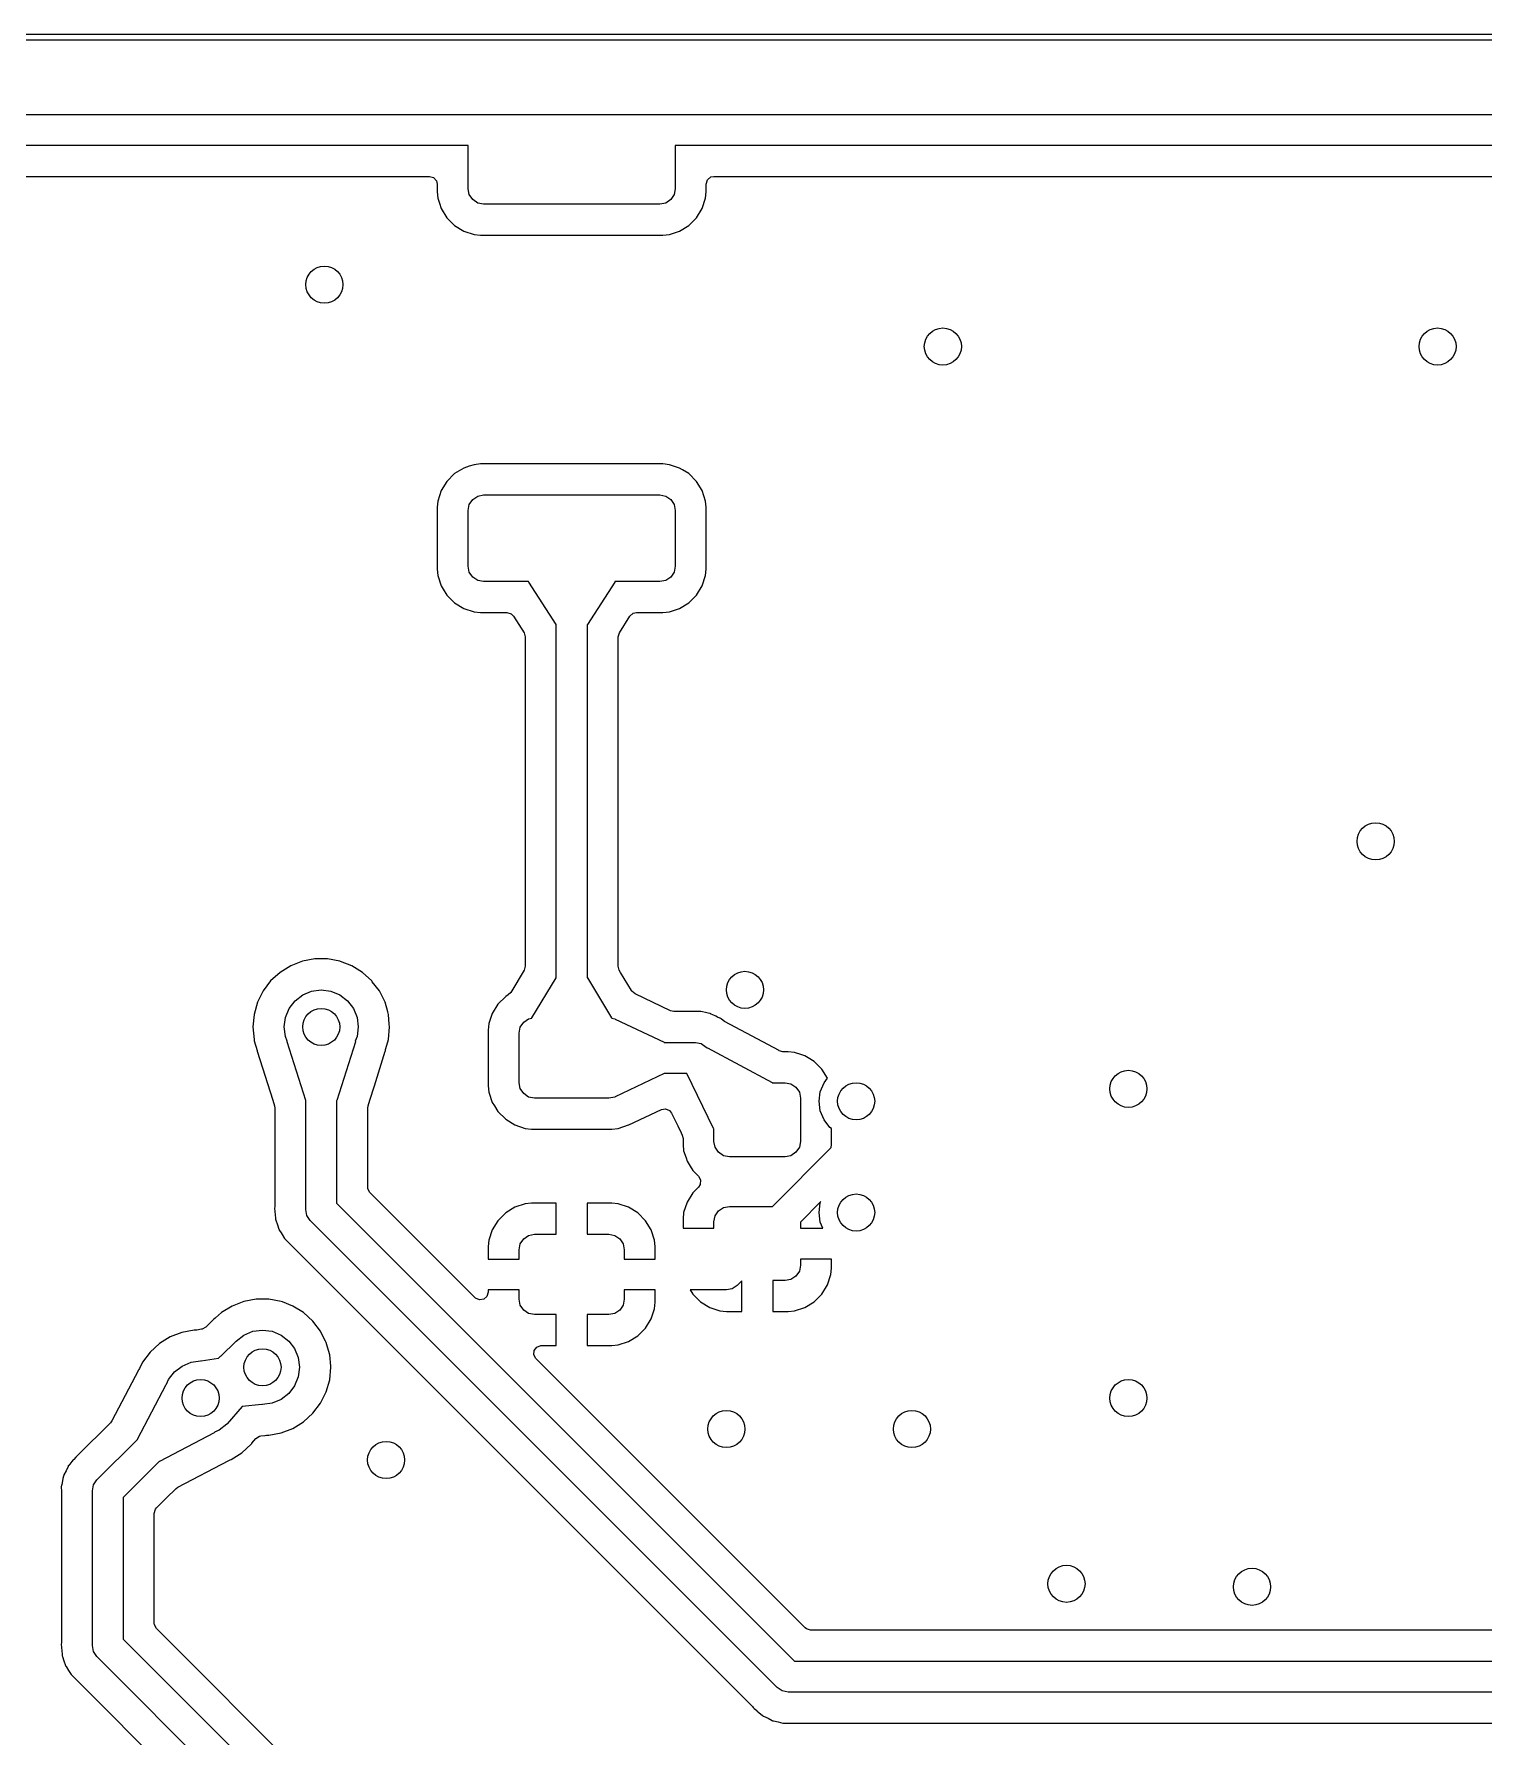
# Model space of a CAD drawing. Extents: x 1.18 to 9.06, y -3.74 to -1.97.
# Drawn here: x 1.981 to 2.904, y -3.05 to -1.967 of the extents above; entities that cross this region are included whole.
import ezdxf

# ---------------------------------------------------------------- set-up
doc = ezdxf.new("R2010")
doc.units = 0
doc.header["$MEASUREMENT"] = 0
doc.layers.add('BLACK', color=7, linetype='CONTINUOUS')

msp = doc.modelspace()

# ---------------------------------------------------------------- linework, layer by layer
at = {"layer": 'BLACK', "linetype": 'CONTINUOUS'}
for p, q in [((1.1811, -1.9665), (9.0551, -1.9665)), ((9.0531, -1.9705), (1.1831, -1.9705)), ((1.4567, -2.0177), (3.3465, -2.0177)), ((2.2569, -2.0374), (1.4665, -2.0374)), ((2.2569, -2.065), (2.2569, -2.0374)), ((3.3346, -2.0374), (2.3888, -2.0374)), ((2.3888, -2.0374), (2.3888, -2.065)), ((1.5088, -2.0571), (2.2323, -2.0571)), ((2.2323, -2.0571), (2.2349, -2.0579)), ((2.2349, -2.0579), (2.2367, -2.06)), ((2.4093, -2.0593), (2.4113, -2.0575)), ((2.4113, -2.0575), (2.4134, -2.0571)), ((2.4134, -2.0571), (3.2884, -2.0571)), ((2.2367, -2.06), (2.2372, -2.062)), ((2.2372, -2.062), (2.2372, -2.0669)), ((2.2372, -2.0669), (2.2376, -2.071)), ((2.2576, -2.0687), (2.2569, -2.065)), ((2.2598, -2.0719), (2.2576, -2.0687)), ((2.388, -2.0687), (2.3859, -2.0719)), ((2.3888, -2.065), (2.388, -2.0687)), ((2.4081, -2.071), (2.4085, -2.0669)), ((2.4085, -2.062), (2.4093, -2.0593)), ((2.4085, -2.0669), (2.4085, -2.062)), ((2.2376, -2.071), (2.2386, -2.0741)), ((2.2386, -2.0741), (2.2398, -2.0775)), ((2.2398, -2.0775), (2.2434, -2.0834)), ((2.263, -2.0741), (2.2598, -2.0719)), ((2.2667, -2.0748), (2.263, -2.0741)), ((2.3789, -2.0748), (2.2667, -2.0748)), ((2.3827, -2.0741), (2.3789, -2.0748)), ((2.3859, -2.0719), (2.3827, -2.0741)), ((2.4023, -2.0834), (2.4059, -2.0775)), ((2.4059, -2.0775), (2.4081, -2.071)), ((2.2434, -2.0834), (2.2483, -2.0883)), ((2.2483, -2.0883), (2.2542, -2.0919)), ((2.3915, -2.0919), (2.3974, -2.0883)), ((2.3974, -2.0883), (2.4023, -2.0834)), ((2.2542, -2.0919), (2.2607, -2.0941)), ((2.2607, -2.0941), (2.2648, -2.0945)), ((2.2648, -2.0945), (2.2648, -2.0945)), ((2.2648, -2.0945), (2.3809, -2.0945)), ((2.3809, -2.0945), (2.385, -2.0941)), ((2.3809, -2.0945), (2.3809, -2.0945)), ((2.385, -2.0941), (2.3915, -2.0919)), ((2.2542, -2.2427), (2.2483, -2.2463)), ((2.2575, -2.2416), (2.2542, -2.2427)), ((2.2542, -2.2427), (2.2542, -2.2427)), ((2.2607, -2.2406), (2.2575, -2.2416)), ((2.2648, -2.2401), (2.2607, -2.2406)), ((2.2607, -2.2406), (2.2607, -2.2406)), ((2.3809, -2.2401), (2.2648, -2.2401)), ((2.2648, -2.2401), (2.2648, -2.2401)), ((2.385, -2.2406), (2.3809, -2.2401)), ((2.3809, -2.2401), (2.3809, -2.2401)), ((2.3915, -2.2427), (2.385, -2.2406)), ((2.385, -2.2406), (2.385, -2.2406)), ((2.3933, -2.2438), (2.3915, -2.2427)), ((2.3915, -2.2427), (2.3915, -2.2427)), ((2.3915, -2.2427), (2.3915, -2.2427)), ((2.2434, -2.2512), (2.2398, -2.2571)), ((2.2483, -2.2463), (2.2434, -2.2512)), ((2.3974, -2.2463), (2.3933, -2.2438)), ((2.4023, -2.2512), (2.3974, -2.2463)), ((2.4059, -2.2571), (2.4023, -2.2512)), ((2.2376, -2.2637), (2.2372, -2.2677)), ((2.2398, -2.2571), (2.2376, -2.2637)), ((2.2376, -2.2637), (2.2376, -2.2637)), ((2.2376, -2.2637), (2.2376, -2.2637)), ((2.2398, -2.2571), (2.2398, -2.2571)), ((2.2576, -2.2659), (2.2598, -2.2627)), ((2.2598, -2.2627), (2.263, -2.2606)), ((2.263, -2.2606), (2.2667, -2.2598)), ((2.2667, -2.2598), (2.3789, -2.2598)), ((2.3789, -2.2598), (2.3827, -2.2606)), ((2.3827, -2.2606), (2.3859, -2.2627)), ((2.3859, -2.2627), (2.388, -2.2659)), ((2.4081, -2.2637), (2.4059, -2.2571)), ((2.4085, -2.2677), (2.4081, -2.2637)), ((2.2372, -2.2677), (2.2372, -2.3071)), ((2.2569, -2.2697), (2.2576, -2.2659)), ((2.2569, -2.3051), (2.2569, -2.2697)), ((2.388, -2.2659), (2.3888, -2.2697)), ((2.3888, -2.2697), (2.3888, -2.3051)), ((2.4085, -2.3071), (2.4085, -2.2677)), ((2.2372, -2.3071), (2.2376, -2.3111)), ((2.2576, -2.3089), (2.2569, -2.3051)), ((2.3888, -2.3051), (2.388, -2.3089)), ((2.4081, -2.3111), (2.4085, -2.3071)), ((2.2376, -2.3111), (2.2398, -2.3177)), ((2.2398, -2.3177), (2.2398, -2.3177)), ((2.2398, -2.3177), (2.2411, -2.3198)), ((2.2598, -2.3121), (2.2576, -2.3089)), ((2.263, -2.3142), (2.2598, -2.3121)), ((2.2667, -2.315), (2.263, -2.3142)), ((2.2954, -2.315), (2.2667, -2.315)), ((2.2955, -2.3153), (2.2954, -2.315)), ((2.3129, -2.3423), (2.2955, -2.3153)), ((2.3502, -2.3153), (2.3328, -2.3423)), ((2.3789, -2.315), (2.3502, -2.315)), ((2.3502, -2.315), (2.3503, -2.315)), ((2.3503, -2.315), (2.3502, -2.3153)), ((2.3827, -2.3142), (2.3789, -2.315)), ((2.3859, -2.3121), (2.3827, -2.3142)), ((2.388, -2.3089), (2.3859, -2.3121)), ((2.4023, -2.3236), (2.4059, -2.3177)), ((2.4059, -2.3177), (2.4081, -2.3111)), ((2.2411, -2.3198), (2.2434, -2.3236)), ((2.2434, -2.3236), (2.2483, -2.3285)), ((2.2483, -2.3285), (2.2542, -2.3321)), ((2.3915, -2.3321), (2.3974, -2.3285)), ((2.3974, -2.3285), (2.4023, -2.3236)), ((2.2542, -2.3321), (2.2607, -2.3343)), ((2.2607, -2.3343), (2.2648, -2.3347)), ((2.2648, -2.3347), (2.2816, -2.3347)), ((2.2816, -2.3347), (2.2843, -2.3354)), ((2.2843, -2.3354), (2.2857, -2.3369)), ((2.2857, -2.3369), (2.2925, -2.3475)), ((2.3532, -2.3475), (2.3599, -2.3369)), ((2.3599, -2.3369), (2.362, -2.3351)), ((2.362, -2.3351), (2.3641, -2.3347)), ((2.3641, -2.3347), (2.3809, -2.3347)), ((2.3809, -2.3347), (2.385, -2.3343)), ((2.3809, -2.3347), (2.3809, -2.3347)), ((2.385, -2.3343), (2.3915, -2.3321)), ((2.2925, -2.3475), (2.2933, -2.3501)), ((2.2933, -2.3501), (2.2933, -2.5597)), ((2.3129, -2.3424), (2.3129, -2.3423)), ((2.313, -2.3424), (2.3129, -2.3424)), ((2.313, -2.5671), (2.313, -2.3424)), ((2.3328, -2.3423), (2.3327, -2.3424)), ((2.3327, -2.3424), (2.3327, -2.567)), ((2.3524, -2.3501), (2.3532, -2.3475)), ((2.3524, -2.3563), (2.3524, -2.3501)), ((2.3532, -2.3475), (2.3532, -2.3475)), ((2.3524, -2.376), (2.3524, -2.3563)), ((2.3524, -2.5597), (2.3524, -2.376)), ((2.1515, -2.5566), (2.144, -2.5595)), ((2.1594, -2.5551), (2.1515, -2.5566)), ((2.1515, -2.5566), (2.1515, -2.5566)), ((2.1515, -2.5566), (2.1515, -2.5566)), ((2.1674, -2.5551), (2.1594, -2.5551)), ((2.1753, -2.5566), (2.1674, -2.5551)), ((2.1757, -2.5567), (2.1753, -2.5566)), ((2.1828, -2.5595), (2.1757, -2.5567)), ((2.1372, -2.5637), (2.1312, -2.5691)), ((2.144, -2.5595), (2.1372, -2.5637)), ((2.1372, -2.5637), (2.1372, -2.5637)), ((2.144, -2.5595), (2.144, -2.5595)), ((2.1896, -2.5637), (2.1828, -2.5595)), ((2.1828, -2.5595), (2.1828, -2.5595)), ((2.1956, -2.5691), (2.1896, -2.5637)), ((2.1896, -2.5637), (2.1896, -2.5637)), ((2.2926, -2.5622), (2.284, -2.5764)), ((2.2933, -2.5597), (2.2926, -2.5622)), ((2.2974, -2.5926), (2.3129, -2.5672)), ((2.3129, -2.5672), (2.313, -2.5671)), ((2.3327, -2.567), (2.3327, -2.5671)), ((2.3327, -2.5671), (2.3328, -2.5672)), ((2.3328, -2.5672), (2.3482, -2.5926)), ((2.3531, -2.5622), (2.3524, -2.5597)), ((2.354, -2.5637), (2.3531, -2.5622)), ((2.361, -2.5752), (2.354, -2.5637)), ((2.1264, -2.5755), (2.1228, -2.5827)), ((2.1312, -2.5691), (2.1264, -2.5755)), ((2.1467, -2.5817), (2.1516, -2.578)), ((2.1516, -2.578), (2.1573, -2.5756)), ((2.1573, -2.5756), (2.1634, -2.5748)), ((2.1634, -2.5748), (2.1695, -2.5756)), ((2.1695, -2.5756), (2.1752, -2.578)), ((2.1752, -2.578), (2.1801, -2.5817)), ((2.1959, -2.5696), (2.1956, -2.5691)), ((2.2004, -2.5755), (2.1959, -2.5696)), ((2.204, -2.5827), (2.2004, -2.5755)), ((2.2808, -2.579), (2.2759, -2.5839)), ((2.2824, -2.578), (2.2808, -2.579)), ((2.284, -2.5764), (2.2824, -2.578)), ((2.3612, -2.5755), (2.361, -2.5752)), ((2.3612, -2.5756), (2.3612, -2.5755)), ((2.3633, -2.5774), (2.3612, -2.5756)), ((2.3858, -2.5881), (2.3633, -2.5774)), ((2.1228, -2.5827), (2.1206, -2.5904)), ((2.1228, -2.5827), (2.1228, -2.5827)), ((2.1406, -2.5923), (2.1429, -2.5866)), ((2.1429, -2.5866), (2.1467, -2.5817)), ((2.1801, -2.5817), (2.1839, -2.5866)), ((2.1839, -2.5866), (2.1862, -2.5923)), ((2.2057, -2.5888), (2.204, -2.5827)), ((2.2062, -2.5904), (2.2057, -2.5888)), ((2.2723, -2.5898), (2.2712, -2.5931)), ((2.2759, -2.5839), (2.2723, -2.5898)), ((2.2723, -2.5898), (2.2723, -2.5898)), ((2.3879, -2.5886), (2.3858, -2.5881)), ((2.4011, -2.5886), (2.3879, -2.5886)), ((2.4042, -2.5885), (2.4011, -2.5886)), ((2.4045, -2.5885), (2.4042, -2.5885)), ((2.4047, -2.5885), (2.4045, -2.5885)), ((2.4045, -2.5885), (2.4045, -2.5885)), ((2.405, -2.5886), (2.4047, -2.5885)), ((2.4047, -2.5885), (2.4047, -2.5885)), ((2.406, -2.5888), (2.405, -2.5886)), ((2.408, -2.5893), (2.406, -2.5888)), ((2.4098, -2.5896), (2.408, -2.5893)), ((2.4109, -2.5899), (2.4098, -2.5896)), ((2.4112, -2.59), (2.4109, -2.5899)), ((2.4115, -2.5901), (2.4112, -2.59)), ((2.4112, -2.59), (2.4112, -2.59)), ((2.4117, -2.5902), (2.4115, -2.5901)), ((2.4115, -2.5901), (2.4115, -2.5901)), ((2.1206, -2.5904), (2.1199, -2.5984)), ((2.1199, -2.5984), (2.1199, -2.5984)), ((2.1199, -2.5984), (2.1206, -2.6064)), ((2.1398, -2.5984), (2.1406, -2.5923)), ((2.1406, -2.6045), (2.1398, -2.5984)), ((2.1862, -2.5923), (2.187, -2.5984)), ((2.187, -2.5984), (2.1862, -2.6045)), ((2.2067, -2.5966), (2.2062, -2.5904)), ((2.2062, -2.6064), (2.2069, -2.5984)), ((2.2069, -2.5984), (2.2067, -2.5966)), ((2.2701, -2.5963), (2.2697, -2.6004)), ((2.2697, -2.6004), (2.2697, -2.6358)), ((2.2712, -2.5931), (2.2701, -2.5963)), ((2.2701, -2.5963), (2.2701, -2.5963)), ((2.2701, -2.5963), (2.2701, -2.5963)), ((2.2894, -2.6024), (2.2901, -2.5986)), ((2.2901, -2.5986), (2.2923, -2.5954)), ((2.2923, -2.5954), (2.2954, -2.5933)), ((2.2954, -2.5933), (2.2974, -2.5929)), ((2.2974, -2.5928), (2.2974, -2.5926)), ((2.2974, -2.5929), (2.2974, -2.5928)), ((2.3482, -2.5926), (2.3483, -2.5929)), ((2.3483, -2.5929), (2.3502, -2.5933)), ((2.3502, -2.5933), (2.3504, -2.5934)), ((2.3504, -2.5934), (2.3505, -2.5934)), ((2.3505, -2.5934), (2.3816, -2.6081)), ((2.4127, -2.5906), (2.4117, -2.5902)), ((2.4117, -2.5902), (2.4117, -2.5902)), ((2.4117, -2.5902), (2.4117, -2.5902)), ((2.4145, -2.5915), (2.4127, -2.5906)), ((2.4156, -2.5921), (2.4145, -2.5915)), ((2.4172, -2.5928), (2.4156, -2.5921)), ((2.4174, -2.5929), (2.4172, -2.5928)), ((2.4172, -2.5928), (2.4172, -2.5928)), ((2.4172, -2.5928), (2.4172, -2.5928)), ((2.4177, -2.5931), (2.4174, -2.5929)), ((2.4174, -2.5929), (2.4174, -2.5929)), ((2.4179, -2.5933), (2.4177, -2.5931)), ((2.4177, -2.5931), (2.4177, -2.5931)), ((2.4192, -2.5943), (2.4179, -2.5933)), ((2.42, -2.5949), (2.4192, -2.5943)), ((2.4549, -2.6135), (2.42, -2.5949)), ((2.1206, -2.6064), (2.1208, -2.6072)), ((2.1208, -2.6072), (2.1226, -2.6135)), ((2.1418, -2.6075), (2.1406, -2.6045)), ((2.1417, -2.6079), (2.1417, -2.6075)), ((2.1417, -2.6075), (2.1418, -2.6075)), ((2.1535, -2.6453), (2.1417, -2.6079)), ((2.1851, -2.6079), (2.1733, -2.6453)), ((2.1862, -2.6045), (2.185, -2.6075)), ((2.185, -2.6075), (2.1851, -2.6076)), ((2.1851, -2.6076), (2.1851, -2.6079)), ((2.2045, -2.6122), (2.2062, -2.6064)), ((2.2894, -2.6339), (2.2894, -2.6024)), ((2.3816, -2.6081), (2.3817, -2.6083)), ((2.3817, -2.6083), (2.4016, -2.6083)), ((2.4016, -2.6083), (2.4053, -2.609)), ((2.4053, -2.609), (2.4085, -2.6112)), ((2.4085, -2.6112), (2.409, -2.6116)), ((2.409, -2.6116), (2.4092, -2.6117)), ((2.4092, -2.6117), (2.4504, -2.6337)), ((2.1226, -2.6135), (2.1227, -2.6138)), ((2.1227, -2.6138), (2.1227, -2.6138)), ((2.1227, -2.6138), (2.1325, -2.6451)), ((2.1972, -2.6358), (2.2041, -2.6138)), ((2.2041, -2.6138), (2.2042, -2.6136)), ((2.2042, -2.6136), (2.2044, -2.6126)), ((2.2044, -2.6126), (2.2045, -2.6124)), ((2.2044, -2.6126), (2.2044, -2.6126)), ((2.2044, -2.6126), (2.2044, -2.6126)), ((2.2045, -2.6124), (2.2045, -2.6122)), ((2.455, -2.6136), (2.4549, -2.6135)), ((2.4573, -2.6142), (2.455, -2.6136)), ((2.4606, -2.6142), (2.4573, -2.6142)), ((2.4647, -2.6146), (2.4606, -2.6142)), ((2.4606, -2.6142), (2.4606, -2.6142)), ((2.4694, -2.6161), (2.4647, -2.6146)), ((2.4647, -2.6146), (2.4647, -2.6146)), ((2.4712, -2.6167), (2.4694, -2.6161)), ((2.4733, -2.618), (2.4712, -2.6167)), ((2.4712, -2.6167), (2.4712, -2.6167)), ((2.4771, -2.6204), (2.4733, -2.618)), ((2.482, -2.6252), (2.4771, -2.6204)), ((2.3816, -2.6281), (2.3505, -2.6428)), ((2.3818, -2.628), (2.3816, -2.6281)), ((2.3962, -2.628), (2.3818, -2.628)), ((2.3818, -2.628), (2.3818, -2.628)), ((2.4132, -2.663), (2.3962, -2.628)), ((2.4856, -2.6311), (2.482, -2.6252)), ((2.4835, -2.6339), (2.4856, -2.6311)), ((2.1943, -2.6451), (2.1972, -2.6358)), ((2.2697, -2.6358), (2.2697, -2.6358)), ((2.2697, -2.6358), (2.2701, -2.6399)), ((2.2701, -2.6399), (2.2701, -2.6399)), ((2.2701, -2.6399), (2.2723, -2.6464)), ((2.2901, -2.6376), (2.2894, -2.6339)), ((2.2923, -2.6408), (2.2901, -2.6376)), ((2.2954, -2.643), (2.2923, -2.6408)), ((2.2992, -2.6437), (2.2954, -2.643)), ((2.3465, -2.6437), (2.2992, -2.6437)), ((2.3502, -2.643), (2.3465, -2.6437)), ((2.3504, -2.6428), (2.3502, -2.643)), ((2.3505, -2.6428), (2.3504, -2.6428)), ((2.4504, -2.6337), (2.4505, -2.6339)), ((2.4505, -2.6339), (2.4587, -2.6339)), ((2.4587, -2.6339), (2.4624, -2.6346)), ((2.4624, -2.6346), (2.4656, -2.6367)), ((2.4656, -2.6367), (2.4678, -2.6399)), ((2.4678, -2.6399), (2.4685, -2.6437)), ((2.4685, -2.6437), (2.4685, -2.6713)), ((2.4803, -2.6457), (2.4811, -2.6396)), ((2.4811, -2.6396), (2.4835, -2.6339)), ((2.1325, -2.6451), (2.1336, -2.6486)), ((2.1336, -2.6486), (2.1339, -2.6501)), ((2.1339, -2.6501), (2.1339, -2.7121)), ((2.1536, -2.6455), (2.1535, -2.6453)), ((2.1536, -2.7146), (2.1536, -2.6455)), ((2.1733, -2.6453), (2.1732, -2.6455)), ((2.1732, -2.6455), (2.1732, -2.7105)), ((2.193, -2.6501), (2.1932, -2.6486)), ((2.193, -2.7003), (2.193, -2.6501)), ((2.1932, -2.6486), (2.1943, -2.6451)), ((2.2723, -2.6464), (2.2723, -2.6464)), ((2.2723, -2.6464), (2.2736, -2.6486)), ((2.2736, -2.6486), (2.2759, -2.6523)), ((2.2759, -2.6523), (2.2808, -2.6572)), ((2.3593, -2.6607), (2.3799, -2.6509)), ((2.3799, -2.6509), (2.3826, -2.6505)), ((2.3826, -2.6505), (2.3851, -2.6516)), ((2.3851, -2.6516), (2.3863, -2.6532)), ((2.3863, -2.6532), (2.3903, -2.6613)), ((2.4811, -2.6518), (2.4803, -2.6457)), ((2.4835, -2.6575), (2.4811, -2.6518)), ((2.2808, -2.6572), (2.2866, -2.6608)), ((2.2866, -2.6608), (2.2932, -2.663)), ((2.2932, -2.663), (2.2972, -2.6634)), ((2.2972, -2.6634), (2.3484, -2.6634)), ((2.3484, -2.6634), (2.3525, -2.663)), ((2.3525, -2.663), (2.359, -2.6608)), ((2.359, -2.6608), (2.3593, -2.6607)), ((2.359, -2.6608), (2.359, -2.6608)), ((2.3903, -2.6613), (2.3925, -2.6659)), ((2.4134, -2.6632), (2.4132, -2.663)), ((2.4134, -2.6713), (2.4134, -2.6632)), ((2.4872, -2.6624), (2.4835, -2.6575)), ((2.4882, -2.6631), (2.4872, -2.6624)), ((2.4882, -2.6732), (2.4882, -2.6631)), ((2.3925, -2.6659), (2.3932, -2.6673)), ((2.3932, -2.6673), (2.3937, -2.6694)), ((2.3937, -2.6694), (2.3937, -2.6732)), ((2.3937, -2.6732), (2.3937, -2.6732)), ((2.3937, -2.6732), (2.3941, -2.6773)), ((2.4141, -2.675), (2.4134, -2.6713)), ((2.4163, -2.6782), (2.4141, -2.675)), ((2.4506, -2.7126), (2.488, -2.6752)), ((2.4678, -2.675), (2.4656, -2.6782)), ((2.4685, -2.6713), (2.4678, -2.675)), ((2.488, -2.6752), (2.4882, -2.6732)), ((2.3941, -2.6773), (2.3941, -2.6773)), ((2.3941, -2.6773), (2.3956, -2.6818)), ((2.3956, -2.6818), (2.3963, -2.6838)), ((2.3963, -2.6838), (2.3982, -2.687)), ((2.3982, -2.687), (2.3999, -2.6897)), ((2.4195, -2.6804), (2.4163, -2.6782)), ((2.4232, -2.6811), (2.4195, -2.6804)), ((2.4587, -2.6811), (2.4232, -2.6811)), ((2.4624, -2.6804), (2.4587, -2.6811)), ((2.4656, -2.6782), (2.4624, -2.6804)), ((2.3999, -2.6897), (2.4036, -2.6934)), ((2.4036, -2.6934), (2.4049, -2.6958)), ((2.4049, -2.6958), (2.4047, -2.6986)), ((2.1931, -2.7014), (2.193, -2.7003)), ((2.1944, -2.7038), (2.1931, -2.7014)), ((2.2367, -2.7461), (2.1944, -2.7038)), ((2.3999, -2.704), (2.3963, -2.7099)), ((2.4036, -2.7003), (2.3999, -2.704)), ((2.4047, -2.6986), (2.4036, -2.7003)), ((2.1338, -2.7128), (2.1337, -2.7137)), ((2.1337, -2.7137), (2.1338, -2.7158)), ((2.1339, -2.7121), (2.1338, -2.7128)), ((2.1338, -2.7158), (2.1339, -2.716)), ((2.1339, -2.716), (2.1339, -2.7163)), ((2.1339, -2.7163), (2.134, -2.7176)), ((2.134, -2.7176), (2.1343, -2.7206)), ((2.1543, -2.7184), (2.1536, -2.7146)), ((2.1564, -2.7215), (2.1543, -2.7184)), ((2.1732, -2.7105), (2.4647, -3.002)), ((2.2808, -2.7168), (2.2759, -2.7217)), ((2.2866, -2.7132), (2.2808, -2.7168)), ((2.2932, -2.711), (2.2866, -2.7132)), ((2.2866, -2.7132), (2.2866, -2.7132)), ((2.2972, -2.7106), (2.2932, -2.711)), ((2.313, -2.7106), (2.2972, -2.7106)), ((2.2972, -2.7106), (2.2972, -2.7106)), ((2.313, -2.7303), (2.313, -2.7106)), ((2.3484, -2.7106), (2.3327, -2.7106)), ((2.3327, -2.7106), (2.3327, -2.7303)), ((2.3525, -2.711), (2.3484, -2.7106)), ((2.359, -2.7132), (2.3525, -2.711)), ((2.3525, -2.711), (2.3525, -2.711)), ((2.3649, -2.7168), (2.359, -2.7132)), ((2.359, -2.7132), (2.359, -2.7132)), ((2.3698, -2.7217), (2.3649, -2.7168)), ((2.3941, -2.7164), (2.3937, -2.7205)), ((2.3963, -2.7099), (2.3941, -2.7164)), ((2.3941, -2.7164), (2.3941, -2.7164)), ((2.3963, -2.7099), (2.3963, -2.7099)), ((2.4134, -2.7224), (2.4141, -2.7187)), ((2.4141, -2.7187), (2.4163, -2.7155)), ((2.4163, -2.7155), (2.4195, -2.7133)), ((2.4195, -2.7133), (2.4232, -2.7126)), ((2.4232, -2.7126), (2.4506, -2.7126)), ((2.4814, -2.7096), (2.4685, -2.7226)), ((2.4803, -2.7165), (2.4811, -2.7104)), ((2.4811, -2.7226), (2.4803, -2.7165)), ((2.4811, -2.7104), (2.4814, -2.7096)), ((2.1343, -2.7206), (2.1343, -2.7209)), ((2.1343, -2.7209), (2.1343, -2.7209)), ((2.1343, -2.7209), (2.1344, -2.7212)), ((2.1344, -2.7212), (2.1344, -2.7212)), ((2.1344, -2.7212), (2.1345, -2.7214)), ((2.1345, -2.7214), (2.1355, -2.7243)), ((2.1355, -2.7243), (2.1364, -2.7272)), ((2.1364, -2.7272), (2.1366, -2.7274)), ((2.1366, -2.7274), (2.1366, -2.7274)), ((2.1366, -2.7274), (2.1367, -2.7277)), ((2.1367, -2.7277), (2.1367, -2.7277)), ((2.1367, -2.7277), (2.1368, -2.7279)), ((2.1368, -2.7279), (2.1368, -2.7279)), ((2.1368, -2.7279), (2.1368, -2.7279)), ((2.1368, -2.7279), (2.1378, -2.7294)), ((2.1378, -2.7294), (2.1385, -2.7305)), ((2.1385, -2.7305), (2.1401, -2.733)), ((2.4537, -3.0188), (2.1564, -2.7215)), ((2.2723, -2.7276), (2.2701, -2.7341)), ((2.2759, -2.7217), (2.2723, -2.7276)), ((2.2723, -2.7276), (2.2723, -2.7276)), ((2.2954, -2.7311), (2.2992, -2.7303)), ((2.2992, -2.7303), (2.313, -2.7303)), ((2.3327, -2.7303), (2.3465, -2.7303)), ((2.3465, -2.7303), (2.3502, -2.7311)), ((2.3734, -2.7276), (2.3698, -2.7217)), ((2.3756, -2.7341), (2.3734, -2.7276)), ((2.3734, -2.7276), (2.3734, -2.7276)), ((2.3937, -2.7205), (2.3937, -2.7264)), ((2.3937, -2.7264), (2.4134, -2.7264)), ((2.4134, -2.7264), (2.4134, -2.7224)), ((2.4685, -2.7226), (2.4685, -2.7264)), ((2.4685, -2.7264), (2.4827, -2.7264)), ((2.4827, -2.7264), (2.4811, -2.7226)), ((2.1401, -2.733), (2.1402, -2.7333)), ((2.1402, -2.7333), (2.1402, -2.7333)), ((2.1402, -2.7333), (2.1404, -2.7335)), ((2.1404, -2.7335), (2.1404, -2.7335)), ((2.1404, -2.7335), (2.1406, -2.7337)), ((2.1406, -2.7337), (2.1428, -2.7358)), ((2.1428, -2.7358), (2.438, -3.0309)), ((2.2701, -2.7341), (2.2697, -2.7382)), ((2.2697, -2.7382), (2.2697, -2.7461)), ((2.2701, -2.7341), (2.2701, -2.7341)), ((2.2894, -2.7402), (2.2901, -2.7364)), ((2.2894, -2.7461), (2.2894, -2.7402)), ((2.2901, -2.7364), (2.2923, -2.7332)), ((2.2923, -2.7332), (2.2954, -2.7311)), ((2.3502, -2.7311), (2.3534, -2.7332)), ((2.3534, -2.7332), (2.3556, -2.7364)), ((2.3556, -2.7364), (2.3563, -2.7402)), ((2.3563, -2.7402), (2.3563, -2.7461)), ((2.376, -2.7382), (2.3756, -2.7341)), ((2.376, -2.7461), (2.376, -2.7382)), ((2.376, -2.7382), (2.376, -2.7382)), ((2.2614, -2.7707), (2.2367, -2.7461)), ((2.2697, -2.7461), (2.2894, -2.7461)), ((2.3563, -2.7461), (2.376, -2.7461)), ((2.4685, -2.75), (2.4678, -2.7538)), ((2.4882, -2.7461), (2.4685, -2.7461)), ((2.4685, -2.7461), (2.4685, -2.75)), ((2.4878, -2.756), (2.4882, -2.752)), ((2.4882, -2.752), (2.4882, -2.7461)), ((2.4882, -2.752), (2.4882, -2.752)), ((2.4282, -2.7629), (2.425, -2.765)), ((2.4311, -2.76), (2.4282, -2.7629)), ((2.4311, -2.7795), (2.4311, -2.76)), ((2.4587, -2.7598), (2.4508, -2.7598)), ((2.4508, -2.7598), (2.4508, -2.7795)), ((2.4624, -2.7591), (2.4587, -2.7598)), ((2.4656, -2.757), (2.4624, -2.7591)), ((2.4678, -2.7538), (2.4656, -2.757)), ((2.482, -2.7684), (2.4856, -2.7626)), ((2.4856, -2.7626), (2.4878, -2.756)), ((2.4856, -2.7626), (2.4856, -2.7626)), ((2.4878, -2.756), (2.4878, -2.756)), ((2.1141, -2.7731), (2.1066, -2.776)), ((2.122, -2.7716), (2.1141, -2.7731)), ((2.1141, -2.7731), (2.1141, -2.7731)), ((2.1141, -2.7731), (2.1141, -2.7731)), ((2.13, -2.7716), (2.122, -2.7716)), ((2.1379, -2.7731), (2.13, -2.7716)), ((2.1387, -2.7734), (2.1379, -2.7731)), ((2.1454, -2.776), (2.1387, -2.7734)), ((2.2616, -2.771), (2.2614, -2.7707)), ((2.2641, -2.7721), (2.2616, -2.771)), ((2.2668, -2.7717), (2.2641, -2.7721)), ((2.2689, -2.7699), (2.2668, -2.7717)), ((2.2697, -2.7673), (2.2689, -2.7699)), ((2.2894, -2.7657), (2.2697, -2.7657)), ((2.2697, -2.7657), (2.2697, -2.7673)), ((2.2894, -2.7717), (2.2894, -2.7657)), ((2.2901, -2.7754), (2.2894, -2.7717)), ((2.3563, -2.7717), (2.3556, -2.7754)), ((2.376, -2.7657), (2.3563, -2.7657)), ((2.3563, -2.7657), (2.3563, -2.7717)), ((2.3756, -2.7777), (2.376, -2.7736)), ((2.376, -2.7736), (2.376, -2.7657)), ((2.376, -2.7736), (2.376, -2.7736)), ((2.4213, -2.7657), (2.3982, -2.7657)), ((2.3982, -2.7657), (2.3999, -2.7684)), ((2.3999, -2.7684), (2.4048, -2.7733)), ((2.4048, -2.7733), (2.4107, -2.7769)), ((2.425, -2.765), (2.4213, -2.7657)), ((2.4712, -2.7769), (2.4771, -2.7733)), ((2.4771, -2.7733), (2.482, -2.7684)), ((2.0949, -2.7845), (2.0899, -2.7894)), ((2.0959, -2.7837), (2.0949, -2.7845)), ((2.0949, -2.7845), (2.0949, -2.7845)), ((2.0961, -2.7836), (2.0959, -2.7837)), ((2.0998, -2.7802), (2.0961, -2.7836)), ((2.1066, -2.776), (2.0998, -2.7802)), ((2.1066, -2.776), (2.1066, -2.776)), ((2.1522, -2.7802), (2.1454, -2.776)), ((2.1454, -2.776), (2.1454, -2.776)), ((2.1581, -2.7856), (2.1522, -2.7802)), ((2.1522, -2.7802), (2.1522, -2.7802)), ((2.2923, -2.7786), (2.2901, -2.7754)), ((2.2954, -2.7807), (2.2923, -2.7786)), ((2.2992, -2.7815), (2.2954, -2.7807)), ((2.313, -2.7815), (2.2992, -2.7815)), ((2.313, -2.8012), (2.313, -2.7815)), ((2.3465, -2.7815), (2.3327, -2.7815)), ((2.3327, -2.7815), (2.3327, -2.8012)), ((2.3502, -2.7807), (2.3465, -2.7815)), ((2.3534, -2.7786), (2.3502, -2.7807)), ((2.3556, -2.7754), (2.3534, -2.7786)), ((2.3698, -2.7901), (2.3734, -2.7842)), ((2.3734, -2.7842), (2.3756, -2.7777)), ((2.3734, -2.7842), (2.3734, -2.7842)), ((2.3756, -2.7777), (2.3756, -2.7777)), ((2.4107, -2.7769), (2.4107, -2.7769)), ((2.4107, -2.7769), (2.4172, -2.7791)), ((2.4172, -2.7791), (2.4172, -2.7791)), ((2.4172, -2.7791), (2.4213, -2.7795)), ((2.4213, -2.7795), (2.4311, -2.7795)), ((2.4311, -2.7795), (2.4311, -2.7795)), ((2.4508, -2.7795), (2.4606, -2.7795)), ((2.4606, -2.7795), (2.4647, -2.7791)), ((2.4606, -2.7795), (2.4606, -2.7795)), ((2.4647, -2.7791), (2.4712, -2.7769)), ((2.4712, -2.7769), (2.4712, -2.7769)), ((2.0672, -2.7957), (2.0604, -2.7999)), ((2.0747, -2.7928), (2.0672, -2.7957)), ((2.0672, -2.7957), (2.0672, -2.7957)), ((2.0826, -2.7913), (2.0747, -2.7928)), ((2.0747, -2.7928), (2.0747, -2.7928)), ((2.0747, -2.7928), (2.0747, -2.7928)), ((2.0834, -2.7913), (2.0826, -2.7913)), ((2.0842, -2.7913), (2.0834, -2.7913)), ((2.0872, -2.7908), (2.0842, -2.7913)), ((2.0875, -2.7908), (2.0872, -2.7908)), ((2.0899, -2.7894), (2.0875, -2.7908)), ((2.1093, -2.7983), (2.1142, -2.7945)), ((2.1142, -2.7945), (2.1199, -2.7921)), ((2.1199, -2.7921), (2.126, -2.7913)), ((2.126, -2.7913), (2.1321, -2.7921)), ((2.1321, -2.7921), (2.1378, -2.7945)), ((2.1378, -2.7945), (2.1427, -2.7983)), ((2.163, -2.7921), (2.1581, -2.7856)), ((2.1581, -2.7856), (2.1581, -2.7856)), ((2.1643, -2.7947), (2.163, -2.7921)), ((2.1661, -2.7983), (2.1643, -2.7947)), ((2.359, -2.7986), (2.3649, -2.795)), ((2.3649, -2.795), (2.3698, -2.7901)), ((2.0545, -2.8053), (2.0496, -2.8117)), ((2.0604, -2.7999), (2.0545, -2.8053)), ((2.0604, -2.7999), (2.0604, -2.7999)), ((2.0997, -2.8077), (2.109, -2.7986)), ((2.109, -2.7986), (2.1091, -2.7985)), ((2.1091, -2.7985), (2.1093, -2.7983)), ((2.1427, -2.7983), (2.1464, -2.8031)), ((2.1464, -2.8031), (2.1488, -2.8088)), ((2.1666, -2.7992), (2.1661, -2.7983)), ((2.1674, -2.8021), (2.1666, -2.7992)), ((2.1688, -2.807), (2.1674, -2.8021)), ((2.2988, -2.8071), (2.299, -2.8044)), ((2.299, -2.8044), (2.3006, -2.8022)), ((2.3006, -2.8022), (2.3032, -2.8012)), ((2.3032, -2.8012), (2.3036, -2.8012)), ((2.3036, -2.8012), (2.313, -2.8012)), ((2.313, -2.8012), (2.313, -2.8012)), ((2.3327, -2.8012), (2.3484, -2.8012)), ((2.3484, -2.8012), (2.3525, -2.8008)), ((2.3484, -2.8012), (2.3484, -2.8012)), ((2.3525, -2.8008), (2.359, -2.7986)), ((2.359, -2.7986), (2.359, -2.7986)), ((2.047, -2.8168), (2.0301, -2.8491)), ((2.0472, -2.8164), (2.047, -2.8168)), ((2.047, -2.8168), (2.047, -2.8168)), ((2.0477, -2.8157), (2.0472, -2.8164)), ((2.0496, -2.8117), (2.0477, -2.8157)), ((2.0496, -2.8117), (2.0496, -2.8117)), ((2.0699, -2.8179), (2.0748, -2.8142)), ((2.0748, -2.8142), (2.0805, -2.8118)), ((2.0805, -2.8118), (2.0866, -2.811)), ((2.0866, -2.811), (2.0868, -2.8111)), ((2.0868, -2.8111), (2.087, -2.811)), ((2.087, -2.811), (2.098, -2.8093)), ((2.098, -2.8093), (2.0993, -2.808)), ((2.0993, -2.808), (2.0997, -2.8077)), ((2.1488, -2.8088), (2.1496, -2.815)), ((2.1496, -2.815), (2.1488, -2.8211)), ((2.1694, -2.8142), (2.1688, -2.807)), ((2.1688, -2.823), (2.1695, -2.815)), ((2.1695, -2.815), (2.1694, -2.8142)), ((2.3001, -2.8095), (2.2988, -2.8071)), ((2.3253, -2.8346), (2.3001, -2.8095)), ((2.0464, -2.8608), (2.0646, -2.826)), ((2.0646, -2.826), (2.0649, -2.8258)), ((2.0649, -2.8258), (2.0662, -2.8228)), ((2.0649, -2.8258), (2.0649, -2.8258)), ((2.0662, -2.8228), (2.0699, -2.8179)), ((2.1464, -2.8268), (2.1427, -2.8317)), ((2.1488, -2.8211), (2.1464, -2.8268)), ((2.1666, -2.8307), (2.1688, -2.823)), ((2.1256, -2.8386), (2.113, -2.8399)), ((2.1257, -2.8385), (2.1256, -2.8386)), ((2.126, -2.8386), (2.1257, -2.8385)), ((2.1321, -2.8378), (2.126, -2.8386)), ((2.1378, -2.8354), (2.1321, -2.8378)), ((2.1427, -2.8317), (2.1378, -2.8354)), ((2.1581, -2.8443), (2.163, -2.8379)), ((2.163, -2.8379), (2.1666, -2.8307)), ((2.4714, -2.9808), (2.3253, -2.8346)), ((2.0301, -2.8491), (2.0292, -2.8503)), ((2.113, -2.8399), (2.1036, -2.851)), ((2.1454, -2.8539), (2.1522, -2.8497)), ((2.1522, -2.8497), (2.1581, -2.8443)), ((2.0292, -2.8503), (2.0084, -2.871)), ((2.0206, -2.8867), (2.0464, -2.861)), ((2.0464, -2.861), (2.0464, -2.8608)), ((2.0953, -2.8567), (2.0605, -2.8749)), ((2.0955, -2.8564), (2.0953, -2.8567)), ((2.0984, -2.8551), (2.0955, -2.8563)), ((2.0955, -2.8563), (2.0955, -2.8564)), ((2.1033, -2.8513), (2.0984, -2.8551)), ((2.1036, -2.851), (2.1033, -2.8513)), ((2.1036, -2.851), (2.1036, -2.851)), ((2.1193, -2.8633), (2.1217, -2.8604)), ((2.1217, -2.8604), (2.124, -2.8589)), ((2.124, -2.8589), (2.125, -2.8587)), ((2.125, -2.8587), (2.1274, -2.8584)), ((2.1274, -2.8584), (2.1276, -2.8584)), ((2.1276, -2.8584), (2.1278, -2.8584)), ((2.1278, -2.8584), (2.1285, -2.8583)), ((2.1285, -2.8583), (2.1288, -2.8583)), ((2.1288, -2.8583), (2.13, -2.8583)), ((2.13, -2.8583), (2.1379, -2.8568)), ((2.13, -2.8583), (2.13, -2.8583)), ((2.1379, -2.8568), (2.1454, -2.8539)), ((2.0079, -2.8715), (2.0071, -2.8721)), ((2.0084, -2.871), (2.0079, -2.8715)), ((2.106, -2.8736), (2.1128, -2.8694)), ((2.1128, -2.8694), (2.1188, -2.864)), ((2.1188, -2.864), (2.1192, -2.8634)), ((2.1192, -2.8634), (2.1193, -2.8633)), ((2.001, -2.8808), (1.9996, -2.8835)), ((2.0022, -2.8781), (2.001, -2.8808)), ((2.0024, -2.8778), (2.0022, -2.8781)), ((2.0025, -2.8776), (2.0024, -2.8778)), ((2.0024, -2.8778), (2.0024, -2.8778)), ((2.0027, -2.8774), (2.0025, -2.8776)), ((2.0025, -2.8776), (2.0025, -2.8776)), ((2.0046, -2.875), (2.0027, -2.8774)), ((2.0054, -2.874), (2.0046, -2.875)), ((2.0057, -2.8738), (2.0054, -2.874)), ((2.0058, -2.8736), (2.0057, -2.8738)), ((2.0071, -2.8721), (2.0058, -2.8736)), ((2.0603, -2.8749), (2.0374, -2.8978)), ((2.0605, -2.8749), (2.0603, -2.8749)), ((2.0722, -2.8912), (2.1045, -2.8743)), ((2.1045, -2.8743), (2.1049, -2.8741)), ((2.1049, -2.8741), (2.1055, -2.8738)), ((2.1055, -2.8738), (2.106, -2.8736)), ((1.998, -2.8905), (1.9979, -2.8908)), ((1.9979, -2.8908), (1.9979, -2.8908)), ((1.9979, -2.8908), (1.9979, -2.8911)), ((1.9979, -2.8911), (1.998, -2.8941)), ((1.9982, -2.8895), (1.998, -2.8902)), ((1.998, -2.8902), (1.998, -2.8905)), ((1.998, -2.8905), (1.998, -2.8905)), ((1.9987, -2.8873), (1.9982, -2.8895)), ((1.999, -2.8858), (1.9987, -2.8873)), ((1.9993, -2.8843), (1.999, -2.8858)), ((1.9994, -2.8841), (1.9993, -2.8843)), ((1.9995, -2.8838), (1.9994, -2.8841)), ((1.9994, -2.8841), (1.9994, -2.8841)), ((1.9996, -2.8835), (1.9995, -2.8838)), ((1.9995, -2.8838), (1.9995, -2.8838)), ((2.0177, -2.8937), (2.0185, -2.8899)), ((2.0185, -2.8899), (2.0206, -2.8867)), ((2.0647, -2.8983), (2.071, -2.8921)), ((2.071, -2.8921), (2.0722, -2.8912)), ((1.998, -2.8941), (1.998, -2.9896)), ((2.0177, -2.9921), (2.0177, -2.8937)), ((2.0374, -2.8978), (2.0374, -2.988)), ((2.0585, -2.9045), (2.0647, -2.8983)), ((2.0571, -2.908), (2.0579, -2.9053)), ((2.0571, -2.9779), (2.0571, -2.908)), ((2.0579, -2.9053), (2.0585, -2.9045)), ((2.0572, -2.9789), (2.0571, -2.9779)), ((2.0585, -2.9813), (2.0572, -2.9789)), ((1.998, -2.9903), (1.9978, -2.9913)), ((1.998, -2.9896), (1.998, -2.9903)), ((2.0374, -2.988), (2.3207, -3.2714)), ((2.3274, -3.2502), (2.0585, -2.9813)), ((2.4723, -2.9815), (2.4714, -2.9808)), ((2.4749, -2.9823), (2.4723, -2.9815)), ((4.287, -2.9823), (2.4749, -2.9823)), ((1.9978, -2.9913), (1.998, -2.9933)), ((1.998, -2.9933), (1.998, -2.9935)), ((1.998, -2.9935), (1.998, -2.9938)), ((1.998, -2.9938), (1.9982, -2.9951)), ((1.9982, -2.9951), (1.9984, -2.9981)), ((1.9984, -2.9981), (1.9985, -2.9984)), ((1.9985, -2.9984), (1.9985, -2.9984)), ((1.9985, -2.9984), (1.9985, -2.9987)), ((1.9985, -2.9987), (1.9985, -2.9987)), ((1.9985, -2.9987), (1.9986, -2.999)), ((1.9986, -2.999), (1.9996, -3.0018)), ((1.9996, -3.0018), (2.0006, -3.0047)), ((2.0185, -2.9959), (2.0177, -2.9921)), ((2.0206, -2.9991), (2.0185, -2.9959)), ((2.3097, -3.2882), (2.0206, -2.9991)), ((2.0006, -3.0047), (2.0007, -3.005)), ((2.0007, -3.005), (2.0007, -3.005)), ((2.0007, -3.005), (2.0008, -3.0052)), ((2.0008, -3.0052), (2.0008, -3.0052)), ((2.0008, -3.0052), (2.001, -3.0055)), ((2.001, -3.0055), (2.001, -3.0055)), ((2.001, -3.0055), (2.001, -3.0055)), ((2.001, -3.0055), (2.0026, -3.0079)), ((2.0026, -3.0079), (2.0026, -3.008)), ((2.0026, -3.008), (2.0042, -3.0106)), ((2.0042, -3.0106), (2.0044, -3.0108)), ((2.0044, -3.0108), (2.0044, -3.0108)), ((2.0044, -3.0108), (2.0046, -3.011)), ((2.0046, -3.011), (2.0046, -3.011)), ((2.0046, -3.011), (2.0048, -3.0112)), ((2.0048, -3.0112), (2.007, -3.0133)), ((2.4647, -3.002), (5.9843, -3.002)), ((2.007, -3.0133), (2.294, -3.3003)), ((2.4569, -3.0209), (2.4537, -3.0188)), ((2.4537, -3.0188), (2.4537, -3.0188)), ((2.4606, -3.0217), (2.4569, -3.0209)), ((5.9802, -3.0217), (2.4606, -3.0217)), ((2.438, -3.0309), (2.4384, -3.0315)), ((2.4384, -3.0315), (2.439, -3.0322)), ((2.439, -3.0322), (2.4406, -3.0335)), ((2.4406, -3.0335), (2.4407, -3.0337)), ((2.4407, -3.0337), (2.441, -3.0339)), ((2.441, -3.0339), (2.441, -3.0339)), ((2.441, -3.0339), (2.442, -3.0347)), ((2.442, -3.0347), (2.4443, -3.0367)), ((2.4443, -3.0367), (2.4443, -3.0367)), ((2.4443, -3.0367), (2.4445, -3.0368)), ((2.4445, -3.0368), (2.4445, -3.0368)), ((2.4445, -3.0368), (2.4448, -3.037)), ((2.4448, -3.037), (2.4448, -3.037)), ((2.4448, -3.037), (2.445, -3.0371)), ((2.445, -3.0371), (2.445, -3.0371)), ((2.445, -3.0371), (2.445, -3.0371)), ((2.445, -3.0371), (2.4478, -3.0384)), ((2.4478, -3.0384), (2.4505, -3.0398)), ((2.4505, -3.0398), (2.4505, -3.0398)), ((2.4505, -3.0398), (2.4507, -3.0399)), ((2.4507, -3.0399), (2.4507, -3.0399)), ((2.4507, -3.0399), (2.451, -3.04)), ((2.451, -3.04), (2.451, -3.04)), ((2.451, -3.04), (2.4513, -3.04)), ((2.4513, -3.04), (2.4542, -3.0407)), ((2.4542, -3.0407), (2.4572, -3.0414)), ((2.4572, -3.0414), (2.4572, -3.0414)), ((2.4572, -3.0414), (2.4575, -3.0414)), ((2.4575, -3.0414), (2.4575, -3.0414)), ((2.4575, -3.0414), (2.4578, -3.0414)), ((2.4578, -3.0414), (2.4578, -3.0414)), ((2.4578, -3.0414), (2.458, -3.0414)), ((2.458, -3.0414), (2.458, -3.0414)), ((2.458, -3.0414), (2.458, -3.0414)), ((2.458, -3.0414), (2.4611, -3.0414)), ((2.4611, -3.0414), (5.97, -3.0414))]:
    msp.add_line(p, q, dxfattribs=at)
at = {"layer": 'BLACK'}
for centre in [(2.1654, -2.126), (2.5591, -2.1654), (2.874, -2.1654), (2.8346, -2.4803), (2.4331, -2.5748), (2.1634, -2.5984), (2.6772, -2.6378), (2.5039, -2.6457), (2.5039, -2.7165), (2.126, -2.815), (2.0866, -2.8346), (2.6772, -2.8346), (2.4213, -2.8543), (2.5394, -2.8543), (2.2047, -2.874), (2.6378, -2.9528), (2.7559, -2.9547)]:
    msp.add_circle(centre, 0.0118, dxfattribs=at)

doc.saveas('drawing.dxf')
